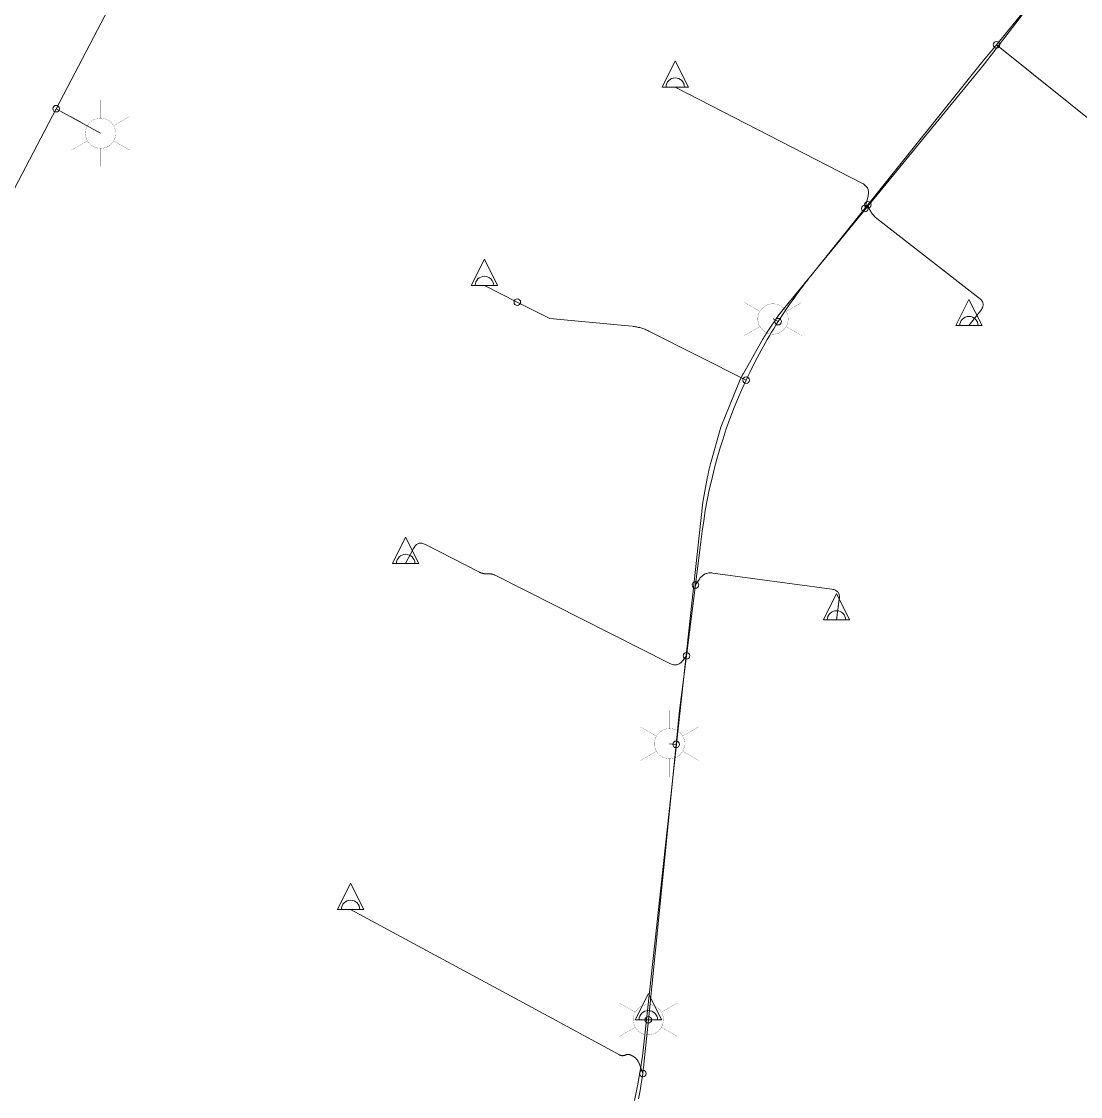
# Model space of a CAD drawing. Header units: metres. Extents: x 170451 to 171053, y 369610 to 370017.
# Drawn here: x 170897.5 to 170957.9, y 369691 to 369752.3 of the extents above; entities that cross this region are included whole.
import ezdxf

# ---------------------------------------------------------------- set-up
doc = ezdxf.new("R2010")
doc.units = ezdxf.units.M
for name, color, linetype, lineweight in [('B-OI-KL-ET_LS_AANSLUITPUNT-S', 7, 'Continuous', 18), ('B-OI-KL-ET_LS_DISTRIBUTIE_400 V_OVERIG-G', 14, 'Continuous', 18), ('B-OI-KL-ET_LS_MOF-S', 14, 'Continuous', 18), ('B-OI-KL-ET_MS_DISTRIBUTIE_10 kV_OVERIG-G', 12, 'Continuous', 18), ('B-OI-KL-ET_OV_AANSLUITPUNT-S', 7, 'Continuous', 18)]:
    doc.layers.add(name, color=color, linetype=linetype, lineweight=lineweight)

# ---------------------------------------------------------------- blocks, each defined once
blk = doc.blocks.new('B-SKL-ET_MOF_AANSLUIT AFTAK-SO')
blk.add_circle((0, 0), 0.188)
blk = doc.blocks.new('B-SKL-ET_AANSLUITPUNT_OV-SO')
at = {"const_width": 0.01, "flags": 128}
for points in [[(0, 1.898), (0, 0.864)], [(-1.644, 0.949), (-0.748, 0.432)], [(1.644, 0.949), (0.748, 0.432)], [(-1.644, -0.949), (-0.748, -0.432)], [(1.644, -0.949), (0.748, -0.432)], [(0, -1.898), (0, -0.864)]]:
    blk.add_lwpolyline(points, dxfattribs=at)
at = {"const_width": 0.01}
blk.add_lwpolyline([(0, 0.864, 1), (0, -0.864, 1)], format="xyb", close=True, dxfattribs=at)
blk = doc.blocks.new('B-SKL-ET_AANSLUITPUNT-SO')
at = {"color": 0, "linetype": 'Continuous'}
blk.add_lwpolyline([(0.75, 0), (0, 1.5), (-0.75, 0)], close=True, dxfattribs=at)
blk.add_arc((0, 0), 0.526, 0, 180, dxfattribs=at)

msp = doc.modelspace()

# ---------------------------------------------------------------- linework, layer by layer
at = {"layer": 'B-OI-KL-ET_LS_DISTRIBUTIE_400 V_OVERIG-G', "color": 16, "true_color": 0x800000}
for p, q in [((170953.098, 369750.939), (170962.482, 369743.408)), ((170899.461, 369747.291), (170901.99, 369745.887)), ((170925.767, 369736.261), (170923.892, 369737.206)), ((170940.647, 369735.145), (170940.353, 369735.297)), ((170934.822, 369711.036), (170934.452, 369711.075))]:
    msp.add_line(p, q, dxfattribs=at)
for points in [[(170935.232, 369816.061, 0), (170932.148, 369809.752, 0), (170924.653, 369795.43, 0), (170899.461, 369747.291, 0), (170875.184, 369700.9, 0), (170871.875, 369694.578, 0)], [(170956.499, 369755.108, 0), (170953.098, 369750.939, 0), (170952.255, 369749.905, 0), (170945.765, 369741.812, 0), (170945.596, 369741.601, 0), (170942.528, 369737.775, 0), (170942.4015, 369737.6173, 0), (170942.2773, 369737.4579, 0), (170942.153, 369737.2985, 0), (170942.0309, 369737.1374, 0), (170941.9087, 369736.9762, 0), (170941.7888, 369736.8133, 0), (170941.6689, 369736.6505, 0), (170941.5513, 369736.486, 0), (170941.4336, 369736.3215, 0), (170941.3183, 369736.1554, 0), (170941.2029, 369735.9893, 0), (170941.0898, 369735.8216, 0), (170940.9768, 369735.654, 0), (170940.8661, 369735.4848, 0), (170940.7554, 369735.3156, 0), (170940.647, 369735.145, 0), (170940.5195, 369734.9444, 0), (170940.3952, 369734.7417, 0), (170940.271, 369734.5389, 0), (170940.15, 369734.3342, 0), (170940.029, 369734.1294, 0), (170939.9113, 369733.9226, 0), (170939.7936, 369733.7159, 0), (170939.6793, 369733.5072, 0), (170939.565, 369733.2986, 0), (170939.4541, 369733.0881, 0), (170939.3432, 369732.8776, 0), (170939.2358, 369732.6654, 0), (170939.1283, 369732.4532, 0), (170939.0244, 369732.2393, 0), (170938.9204, 369732.0255, 0), (170938.82, 369731.81, 0), (170938.567, 369731.2671, 0), (170938.3363, 369730.7142, 0), (170938.1051, 369730.16, 0), (170937.8966, 369729.5969, 0), (170937.6879, 369729.0327, 0), (170937.5023, 369728.4605, 0), (170937.3166, 369727.8878, 0), (170937.1546, 369727.308, 0), (170936.9925, 369726.7282, 0), (170936.8543, 369726.1423, 0), (170936.7162, 369725.5568, 0), (170936.6021, 369724.9662, 0), (170936.4883, 369724.3765, 0), (170936.3987, 369723.7827, 0), (170936.3092, 369723.1904, 0), (170936.244, 369722.595, 0), (170935.929, 369720.126, 0), (170935.414, 369716.089, 0), (170935.017, 369712.972, 0), (170934.822, 369711.036, 0), (170933.241, 369695.33, 0)], [(170945.596, 369741.601, 0), (170945.775, 369742.311, 0), (170945.7903, 369742.3716, 0), (170945.7966, 369742.4283, 0), (170945.803, 369742.4849, 0), (170945.8006, 369742.5375, 0), (170945.7981, 369742.5901, 0), (170945.7868, 369742.6388, 0), (170945.7754, 369742.6874, 0), (170945.7553, 369742.732, 0), (170945.7351, 369742.7766, 0), (170945.706, 369742.8173, 0), (170945.677, 369742.8579, 0), (170945.6391, 369742.8945, 0), (170945.6012, 369742.9311, 0), (170945.5544, 369742.9638, 0), (170945.5076, 369742.9964, 0), (170945.452, 369743.025, 0), (170934.776, 369748.522, 0)], [(170945.765, 369741.812, 0), (170945.781, 369741.752, 0), (170945.8011, 369741.6948, 0), (170945.8212, 369741.6375, 0), (170945.8454, 369741.583, 0), (170945.8697, 369741.5285, 0), (170945.898, 369741.4768, 0), (170945.9263, 369741.425, 0), (170945.9588, 369741.376, 0), (170945.9912, 369741.327, 0), (170946.0277, 369741.2808, 0), (170946.0643, 369741.2345, 0), (170946.1049, 369741.191, 0), (170946.1456, 369741.1475, 0), (170946.1904, 369741.1068, 0), (170946.2351, 369741.066, 0), (170946.284, 369741.028, 0), (170952.117, 369736.487, 0), (170952.1664, 369736.4486, 0), (170952.2048, 369736.4089, 0), (170952.2432, 369736.3691, 0), (170952.2706, 369736.328, 0), (170952.298, 369736.2869, 0), (170952.3144, 369736.2444, 0), (170952.3308, 369736.2019, 0), (170952.3363, 369736.158, 0), (170952.3417, 369736.1141, 0), (170952.3361, 369736.0689, 0), (170952.3306, 369736.0236, 0), (170952.3141, 369735.977, 0), (170952.2975, 369735.9304, 0), (170952.27, 369735.8824, 0), (170952.2425, 369735.8344, 0), (170952.204, 369735.785, 0), (170951.529, 369734.917, 0)], [(170938.82, 369731.81, 0), (170933.267, 369734.609, 0), (170933.2111, 369734.6371, 0), (170933.1545, 369734.6625, 0), (170933.0978, 369734.6878, 0), (170933.0404, 369734.7104, 0), (170932.9829, 369734.7329, 0), (170932.9247, 369734.7527, 0), (170932.8665, 369734.7725, 0), (170932.8075, 369734.7895, 0), (170932.7485, 369734.8065, 0), (170932.6887, 369734.8207, 0), (170932.6289, 369734.8349, 0), (170932.5684, 369734.8464, 0), (170932.5078, 369734.8578, 0), (170932.4465, 369734.8665, 0), (170932.3851, 369734.8751, 0), (170932.323, 369734.881, 0), (170931.485, 369734.96, 0), (170927.628, 369735.323, 0), (170927.271, 369735.503, 0), (170925.767, 369736.261, 0)], [(170935.414, 369716.089, 0), (170935.21, 369715.822, 0), (170935.1721, 369715.7724, 0), (170935.132, 369715.7325, 0), (170935.0919, 369715.6926, 0), (170935.0496, 369715.6624, 0), (170935.0072, 369715.6322, 0), (170934.9626, 369715.6117, 0), (170934.9181, 369715.5913, 0), (170934.8713, 369715.5805, 0), (170934.8244, 369715.5698, 0), (170934.7754, 369715.5687, 0), (170934.7263, 369715.5677, 0), (170934.6751, 369715.5764, 0), (170934.6238, 369715.5851, 0), (170934.5703, 369715.6035, 0), (170934.5168, 369715.6219, 0), (170934.461, 369715.65, 0), (170924.507, 369720.682, 0), (170924.4806, 369720.6954, 0), (170924.4538, 369720.7067, 0), (170924.4271, 369720.7181, 0), (170924.3999, 369720.7274, 0), (170924.3727, 369720.7368, 0), (170924.3451, 369720.7441, 0), (170924.3175, 369720.7514, 0), (170924.2895, 369720.7568, 0), (170924.2615, 369720.7621, 0), (170924.2331, 369720.7654, 0), (170924.2047, 369720.7687, 0), (170924.1759, 369720.7699, 0), (170924.1471, 369720.7712, 0), (170924.1178, 369720.7705, 0), (170924.0886, 369720.7698, 0), (170924.059, 369720.767, 0), (170924.0293, 369720.7644, 0), (170923.9999, 369720.7638, 0), (170923.9706, 369720.7632, 0), (170923.9416, 369720.7646, 0), (170923.9127, 369720.766, 0), (170923.8842, 369720.7694, 0), (170923.8556, 369720.7728, 0), (170923.8275, 369720.7783, 0), (170923.7994, 369720.7837, 0), (170923.7717, 369720.7911, 0), (170923.7439, 369720.7986, 0), (170923.7166, 369720.8081, 0), (170923.6893, 369720.8175, 0), (170923.6624, 369720.829, 0), (170923.6355, 369720.8405, 0), (170923.609, 369720.854, 0), (170920.528, 369722.431, 0), (170920.4723, 369722.4595, 0), (170920.4198, 369722.4775, 0), (170920.3674, 369722.4955, 0), (170920.3184, 369722.5031, 0), (170920.2693, 369722.5106, 0), (170920.2236, 369722.5076, 0), (170920.1779, 369722.5047, 0), (170920.1355, 369722.4913, 0), (170920.0931, 369722.4778, 0), (170920.0541, 369722.4539, 0), (170920.0151, 369722.43, 0), (170919.9794, 369722.3956, 0), (170919.9437, 369722.3612, 0), (170919.9113, 369722.3163, 0), (170919.879, 369722.2714, 0), (170919.85, 369722.216, 0), (170919.397, 369721.351, 0)], [(170935.929, 369720.126, 0), (170936.151, 369720.459, 0), (170936.1856, 369720.511, 0), (170936.2237, 369720.5555, 0), (170936.2617, 369720.5999, 0), (170936.3031, 369720.6368, 0), (170936.3446, 369720.6737, 0), (170936.3894, 369720.7031, 0), (170936.4343, 369720.7324, 0), (170936.4825, 369720.7543, 0), (170936.5308, 369720.7761, 0), (170936.5824, 369720.7903, 0), (170936.6341, 369720.8046, 0), (170936.6891, 369720.8113, 0), (170936.7442, 369720.818, 0), (170936.8027, 369720.8172, 0), (170936.8611, 369720.8164, 0), (170936.923, 369720.808, 0), (170943.709, 369719.883, 0), (170943.7709, 369719.8745, 0), (170943.824, 369719.8593, 0), (170943.8771, 369719.8442, 0), (170943.9214, 369719.8223, 0), (170943.9657, 369719.8005, 0), (170944.0012, 369719.772, 0), (170944.0368, 369719.7434, 0), (170944.0635, 369719.7083, 0), (170944.0903, 369719.6731, 0), (170944.1082, 369719.6312, 0), (170944.1262, 369719.5893, 0), (170944.1354, 369719.5408, 0), (170944.1446, 369719.4923, 0), (170944.145, 369719.4371, 0), (170944.1454, 369719.3819, 0), (170944.137, 369719.32, 0), (170943.975, 369718.131, 0)], [(170932.922, 369692.266, 0), (170932.709, 369692.848, 0), (170932.6968, 369692.8816, 0), (170932.6821, 369692.9132, 0), (170932.6674, 369692.9448, 0), (170932.6503, 369692.9743, 0), (170932.6332, 369693.0038, 0), (170932.6137, 369693.0312, 0), (170932.5942, 369693.0586, 0), (170932.5723, 369693.084, 0), (170932.5503, 369693.1094, 0), (170932.526, 369693.1327, 0), (170932.5016, 369693.156, 0), (170932.4748, 369693.1773, 0), (170932.448, 369693.1985, 0), (170932.4188, 369693.2177, 0), (170932.3896, 369693.2369, 0), (170932.358, 369693.254, 0), (170932.27, 369693.302, 0), (170932.2493, 369693.3133, 0), (170932.2284, 369693.3219, 0), (170932.2075, 369693.3305, 0), (170932.1864, 369693.3366, 0), (170932.1654, 369693.3426, 0), (170932.1442, 369693.346, 0), (170932.1231, 369693.3494, 0), (170932.1018, 369693.3503, 0), (170932.0804, 369693.3511, 0), (170932.059, 369693.3493, 0), (170932.0375, 369693.3475, 0), (170932.0159, 369693.3431, 0), (170931.9943, 369693.3387, 0), (170931.9726, 369693.3316, 0), (170931.9509, 369693.3246, 0), (170931.929, 369693.315, 0), (170931.9073, 369693.3055, 0), (170931.8856, 369693.2986, 0), (170931.864, 369693.2917, 0), (170931.8424, 369693.2874, 0), (170931.8209, 369693.2832, 0), (170931.7995, 369693.2815, 0), (170931.7781, 369693.2798, 0), (170931.7568, 369693.2808, 0), (170931.7354, 369693.2817, 0), (170931.7142, 369693.2852, 0), (170931.693, 369693.2888, 0), (170931.6719, 369693.2949, 0), (170931.6508, 369693.3011, 0), (170931.6299, 369693.3099, 0), (170931.6089, 369693.3186, 0), (170931.588, 369693.33, 0), (170926.817, 369695.91, 0), (170916.257, 369701.622, 0)], [(170933.241, 369695.33, 0), (170932.986, 369692.797, 0), (170932.9824, 369692.7638, 0), (170932.9787, 369692.7305, 0), (170932.9749, 369692.6973, 0), (170932.9711, 369692.6641, 0), (170932.9673, 369692.6308, 0), (170932.9634, 369692.5976, 0), (170932.9595, 369692.5644, 0), (170932.9555, 369692.5313, 0), (170932.9515, 369692.4981, 0), (170932.9474, 369692.4649, 0), (170932.9433, 369692.4317, 0), (170932.9391, 369692.3986, 0), (170932.9349, 369692.3654, 0), (170932.9307, 369692.3323, 0), (170932.9264, 369692.2991, 0), (170932.922, 369692.266, 0), (170932.8578, 369691.781, 0), (170932.7737, 369691.299, 0), (170932.6893, 369690.8159, 0)]]:
    msp.add_polyline3d(points, dxfattribs=at)
at = {"layer": 'B-OI-KL-ET_MS_DISTRIBUTIE_10 kV_OVERIG-G', "color": 14, "true_color": 0xa60000}
msp.add_polyline3d([(170932.4452, 369690.7263, 0), (170932.6305, 369691.5667, 0), (170932.7695, 369692.4159, 0), (170932.9078, 369693.2613, 0), (170933, 369694.113, 0), (170936.345, 369724.845, 0), (170936.619, 369726.32, 0), (170936.6286, 369726.3651, 0), (170936.6384, 369726.4102, 0), (170936.6482, 369726.4553, 0), (170936.6581, 369726.5004, 0), (170936.6681, 369726.5454, 0), (170936.6782, 369726.5905, 0), (170936.6883, 369726.6355, 0), (170936.6985, 369726.6805, 0), (170936.7088, 369726.7255, 0), (170936.7192, 369726.7705, 0), (170936.7296, 369726.8154, 0), (170936.7401, 369726.8604, 0), (170936.7507, 369726.9053, 0), (170936.7614, 369726.9502, 0), (170936.7721, 369726.9951, 0), (170936.783, 369727.04, 0), (170937.383, 369729.13, 0), (170938.435, 369731.75, 0), (170938.4489, 369731.7781, 0), (170938.4628, 369731.8062, 0), (170938.4768, 369731.8343, 0), (170938.4908, 369731.8623, 0), (170938.5048, 369731.8903, 0), (170938.519, 369731.9183, 0), (170938.5331, 369731.9463, 0), (170938.5473, 369731.9743, 0), (170938.5614, 369732.0022, 0), (170938.5757, 369732.0301, 0), (170938.59, 369732.058, 0), (170938.6043, 369732.0858, 0), (170938.6187, 369732.1137, 0), (170938.6331, 369732.1415, 0), (170938.6475, 369732.1693, 0), (170938.662, 369732.197, 0), (170939.724, 369734.059, 0), (170939.7427, 369734.0895, 0), (170939.7615, 369734.12, 0), (170939.7803, 369734.1504, 0), (170939.7992, 369734.1808, 0), (170939.818, 369734.2112, 0), (170939.8369, 369734.2416, 0), (170939.8558, 369734.2719, 0), (170939.8748, 369734.3023, 0), (170939.8937, 369734.3326, 0), (170939.9127, 369734.3628, 0), (170939.9317, 369734.3931, 0), (170939.9507, 369734.4233, 0), (170939.9697, 369734.4535, 0), (170939.9888, 369734.4837, 0), (170940.0079, 369734.5139, 0), (170940.027, 369734.544, 0), (170940.68, 369735.535, 0), (170952.42, 369749.85, 0), (170955.101, 369753.324, 0)], dxfattribs=at)

# ---------------------------------------------------------------- block references
at = {"layer": 'B-OI-KL-ET_LS_AANSLUITPUNT-S'}
for p in [(170934.776, 369748.522), (170923.892, 369737.206), (170951.529, 369734.917), (170919.397, 369721.351), (170943.975, 369718.131), (170916.257, 369701.622), (170933.241, 369695.33)]:
    msp.add_blockref('B-SKL-ET_AANSLUITPUNT-SO', p, dxfattribs=at)
at = {"layer": 'B-OI-KL-ET_LS_MOF-S'}
for p in [(170953.098, 369750.939), (170899.461, 369747.291), (170945.596, 369741.601), (170945.765, 369741.812), (170925.767, 369736.261), (170940.647, 369735.145), (170938.82, 369731.81), (170935.929, 369720.126), (170935.414, 369716.089), (170934.822, 369711.036), (170933.241, 369695.33), (170932.922, 369692.266)]:
    msp.add_blockref('B-SKL-ET_MOF_AANSLUIT AFTAK-SO', p, dxfattribs=at)
at = {"layer": 'B-OI-KL-ET_OV_AANSLUITPUNT-S'}
for p in [(170901.99, 369745.887), (170940.353, 369735.297), (170934.452, 369711.075), (170933.241, 369695.33)]:
    msp.add_blockref('B-SKL-ET_AANSLUITPUNT_OV-SO', p, dxfattribs=at)

doc.saveas('drawing.dxf')
